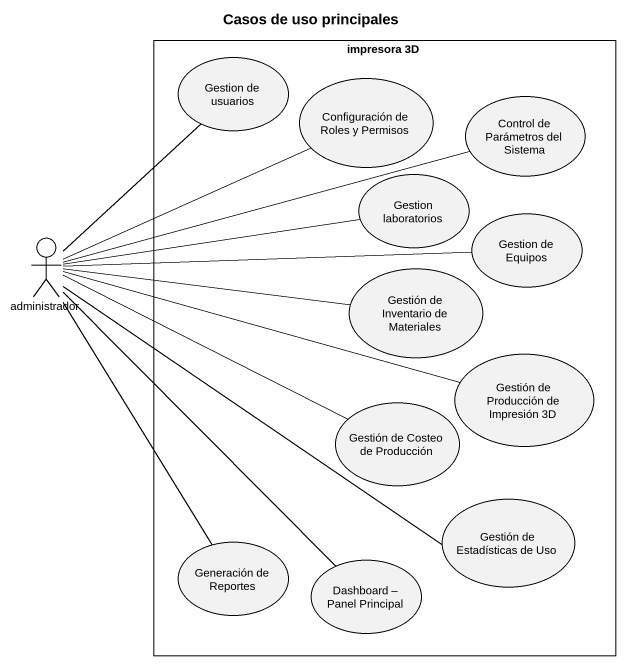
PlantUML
@startuml
title Casos de uso principales
rectangle "impresora 3D" as impresora_3D {
  usecase "Gestion de usuarios" as Gestion_de_usuarios
  usecase "Configuración de Roles y Permisos" as Configuración_de_Roles_y
  usecase "Control de Parámetros del Sistema" as Control_de_Parámetros_del
  usecase "Gestion laboratorios" as Gestion_laboratorios
  usecase "Gestion de Equipos" as Gestion_de_Equipos
  usecase "Gestión de Inventario de Materiales" as Gestión_de_Inventario_de
  usecase "Gestión de Producción de Impresión 3D" as Gestión_de_Producción_de
  usecase "Gestión de Costeo de Producción" as Gestión_de_Costeo_de
  usecase "Gestión de Estadísticas de Uso" as Gestión_de_Estadísticas_de
  usecase "Generación de Reportes" as Generación_de_Reportes
  usecase "Dashboard – Panel Principal" as Dashboard_Panel_Principal
}
actor administrador
administrador -up- Gestion_de_usuarios
administrador -right- Configuración_de_Roles_y
administrador -right- Control_de_Parámetros_del
administrador -right- Gestion_laboratorios
administrador -right- Gestion_de_Equipos
administrador -right- Gestión_de_Inventario_de
administrador -right- Gestión_de_Producción_de
administrador -right- Gestión_de_Costeo_de
administrador -right- Gestión_de_Estadísticas_de
administrador -- Generación_de_Reportes
administrador -- Dashboard_Panel_Principal
@enduml
